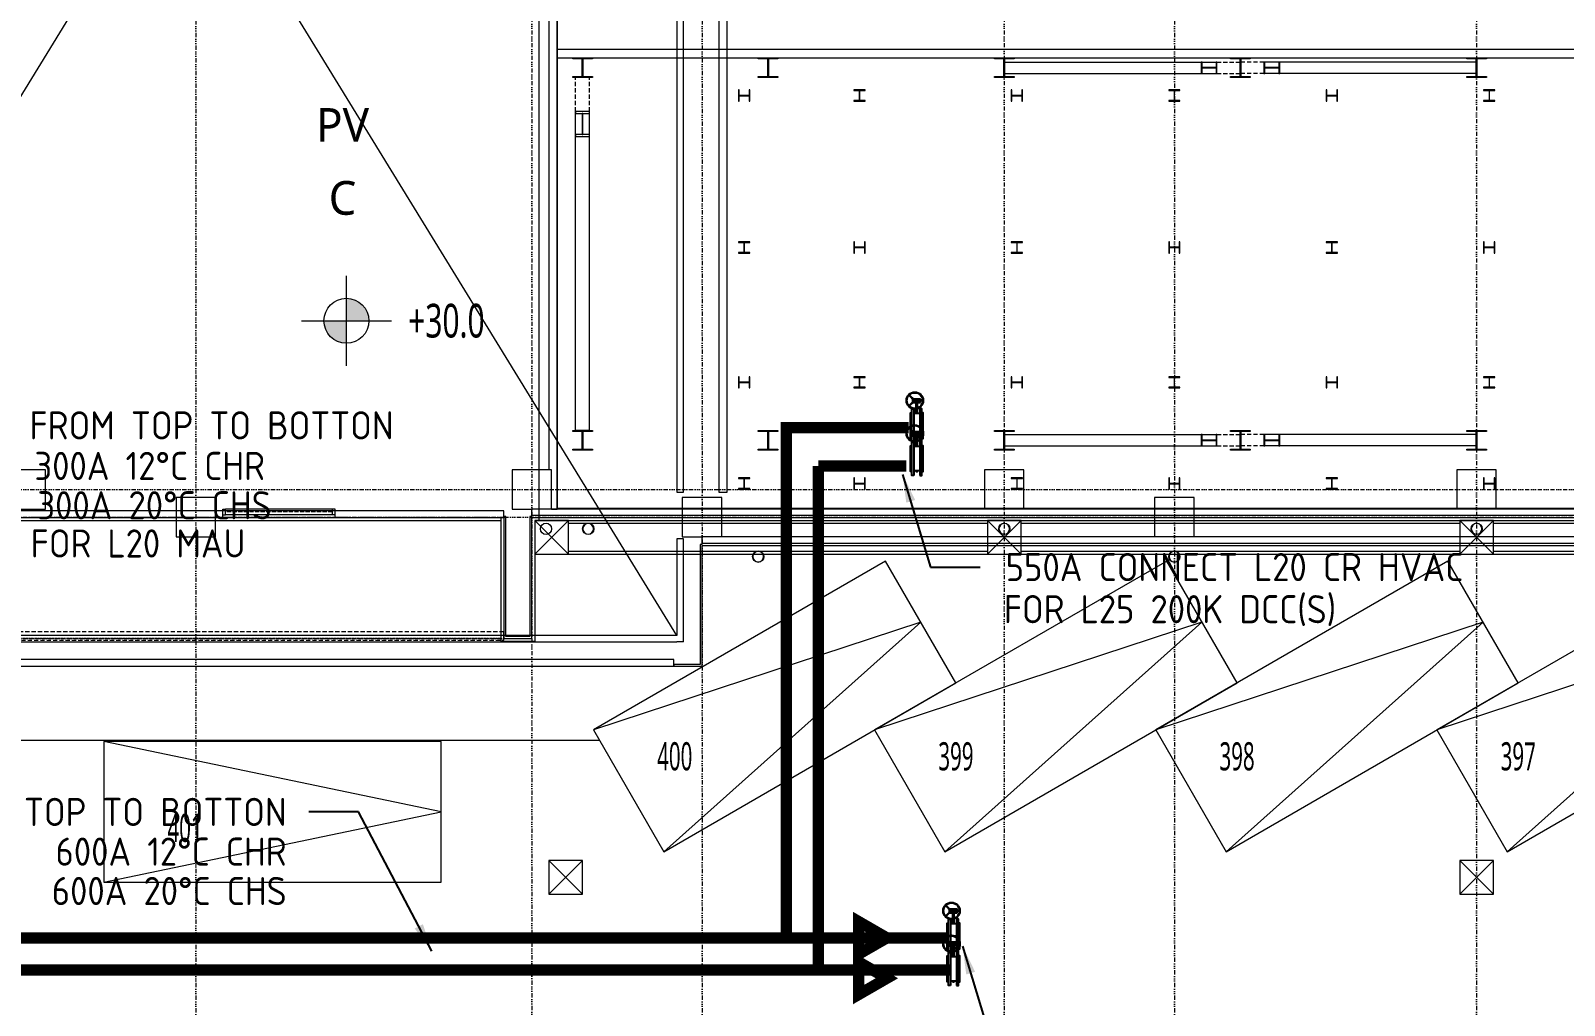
# Model space of a CAD drawing. Extents: x -168053 to 290600, y -560063 to 131745.
# Drawn here: x 6061 to 33335, y -8679 to 8655 of the extents above; entities that cross this region are included whole.
import ezdxf
from ezdxf.enums import TextEntityAlignment as Align

# ---------------------------------------------------------------- set-up
doc = ezdxf.new("R2010")
doc.units = 0
doc.header["$LTSCALE"] = 250
for name, pattern in [('H12PL1$0$DOTK1', [0.01, 0.005, -0.005]), ('H12PL1$0$HIDDEN', [0.4, 0.3, -0.1]), ('H12PL1$0$JJP_三點線', [0.9, 0.3, -0.15, 0, -0.15, 0, -0.15, 0, -0.15]), ('H12PL1$0$JJP_虛線(退縮線、投影線、地下室範圍、非屬本工程、圖面分區)', [0.45, 0.3, -0.15]), ('H12PL25$0$JJP_三點線', [0.9, 0.3, -0.15, 0, -0.15, 0, -0.15, 0, -0.15]), ('H12PL25$0$JJP_虛線(退縮線、投影線、地下室範圍、非屬本工程、圖面分區)', [0.45, 0.3, -0.15])]:
    doc.linetypes.add(name, pattern=pattern)
for name, color, linetype in [('H12PL1$0$A-LABEL-HIGH.200K', 252, 'Continuous'), ('H12PL1$0$A-OBJE-MEP', 252, 'Continuous'), ('H12PL1$0$A-WALL-EX', 252, 'Continuous'), ('H12PL1$0$A-WALL-IN', 252, 'Continuous'), ('H12PL1$0$A-WALL-IN.200K', 252, 'Continuous'), ('H12PL1$0$A-ZONE', 252, 'Continuous'), ('H12PL1$0$Hattch', 252, 'Continuous'), ('H12PL1$0$L10_14_DRAN', 252, 'Continuous'), ('H12PL1$0$L10_14_KABE1', 252, 'Continuous'), ('H12PL1$0$L10_14_PKG', 252, 'Continuous'), ('H12PL1$0$L10_14_PKG-NN', 252, 'Continuous'), ('H12PL1$0$L10_14_SIAGE2', 252, 'Continuous'), ('H12PL1$0$L10_14_SITE', 252, 'Continuous'), ('H12PL1$0$L10_14_SUGATA3', 252, 'Continuous'), ('H12PL1$0$L10_14_SUGATA4', 252, 'Continuous'), ('H12PL1$0$L10_14_SUGATAD', 252, 'Continuous'), ('H12PL1$0$S-BEAM-SHOW.200K', 252, 'Continuous'), ('H12PL1$0$S-COL', 252, 'Continuous'), ('H12PL1$0$S-COL.200K', 252, 'Continuous'), ('H12PL1$0$S-FNDN', 252, 'Continuous'), ('H12PL1$0$S-GRID', 252, 'Continuous'), ('H12PL1$0$S-SLAB-SHOW.200K', 252, 'Continuous'), ('H12PL1$0$Window', 252, 'Continuous'), ('H12PL25$0$A-OBJE-2D', 252, 'Continuous'), ('H12PL25$0$A-OBJE-MEP', 252, 'Continuous'), ('H12PL25$0$A-WALL-EX', 252, 'Continuous'), ('H12PL25$0$A-WALL-IN', 252, 'Continuous'), ('H12PL25$0$S-COL', 252, 'Continuous'), ('H12PL25$0$S-GRID', 252, 'Continuous'), ('XFM2P25-200K$0$$0$M-PIPE-TEXT', 3, 'Continuous'), ('XFM2P25-200K$0$$0$M-PIPE-TEXT-ARROR', 91, 'Continuous'), ('XFM2P25-200K$0$M-PIPE-CHWR13', 94, 'Continuous'), ('XFM2P25-200K$0$M-PIPE-CHWS12', 130, 'Continuous'), ('XFM2P25-200K$0$U-PCW-V', 2, 'Continuous')]:
    doc.layers.add(name, color=color, linetype=linetype)
doc.styles.add('H12PL1$0$Standard', font='', dxfattribs={"width": 0.8})
doc.styles.add('XFM2P25-200K$0$$0$aa-txt', font='isocp.shx', dxfattribs={"bigfont": 'chineset.shx'})
doc.styles.get('H12PL1$0$Standard').set_extended_font_data('Microsoft JhengHei')
doc.dimstyles.new('XFM2P25-200K$0$$0$adim-200', dxfattribs={"dimscale": 200, "dimtxt": 0.3, "dimasz": 2.5, "dimexe": 0.1, "dimexo": 0.5, "dimgap": 0.15, "dimtad": 0, "dimdec": 4, "dimzin": 3, "dimdsep": 46, "dimtxsty": 'XFM2P25-200K$0$$0$aa-txt', "dimcen": 2.5, "dimclrd": 256, "dimclre": 256, "dimclrt": 256, "dimadec": 0, "dimazin": 0, "dimtfac": 1, "dimtdec": 4, "dimtmove": 0, "dimatfit": 3, "dimfxl": 1, "dimtolj": 1, "dimtzin": 0, "dimarcsym": 0})

# ---------------------------------------------------------------- blocks, each defined once
blk = doc.blocks.new('XFM2P25-200K$0$BV-16-P')
at = {"layer": 'XFM2P25-200K$0$U-PCW-V'}
for p, q in [((-1.9, 54.8), (7, 45.8)), ((-2.6, 54.1), (6.4, 45)), ((-2.6, 35.3), (6.4, 44.3)), ((-1.9, 34.6), (7, 43.5)), ((3.8, 47.6), (3.8, 41.7)), ((4.8, 48), (17.7, 48)), ((4.8, 41.3), (17.7, 41.3)), ((21.7, 45.2), (9.1, 45.2)), ((21.7, 44.2), (9.1, 44.2)), ((10, 30.8), (10, 41.3)), ((10, 21.6), (10, 29.8)), ((12.9, 31.7), (12.9, 41.3)), ((12.9, 21.6), (12.9, 30.6)), ((17.7, 45.2), (17.7, 48)), ((17.7, 41.3), (17.7, 44.2)), ((16.6, 21.6), (6.4, 21.6)), ((16.6, -21.6), (6.4, -21.6)), ((10.1, -22.8), (10.1, -21.9)), ((12.4, -23.1), (10.5, -23.1)), ((10.8, -22.8), (10.8, -21.9)), ((12.1, -22.8), (12.1, -21.9)), ((12.8, -22.8), (12.8, -21.9))]:
    blk.add_line(p, q, dxfattribs=at)
for points in [[(6.4, -29.8), (2.7, -29.8), (2.7, 29.8), (6.4, 29.8), (6.4, -29.8)], [(16.6, -29.8), (20.2, -29.8), (20.2, 29.8), (16.6, 29.8), (16.6, -29.8)], [(2.7, -22.9), (0, -22.9), (0, 22.9), (2.7, 22.9)], [(20.2, -22.9), (22.9, -22.9), (22.9, 22.9), (20.2, 22.9)]]:
    blk.add_lwpolyline(points, dxfattribs=at)
for radius in [15, 14, 1.4, 0.849]:
    blk.add_circle((7.8, 44.7), radius, dxfattribs=at)
for centre, radius, start, end in [((9.8, -21.9), 0.342, 12.6804, 90), ((10.5, -21.9), 0.342, 12.6804, 167.3196), ((10.5, -22.7), 0.342, 192.6804, 347.3196), ((11.5, -22.6), 0.967, 46.3972, 133.6028), ((11.5, -22.1), 0.967, 226.3972, 313.6028), ((12.4, -21.9), 0.342, 12.6804, 167.3196), ((12.4, -22.7), 0.342, 192.6804, 347.3196), ((13.1, -21.9), 0.342, 90, 167.3196)]:
    blk.add_arc(centre, radius, start, end, dxfattribs=at)
blk = doc.blocks.new('H12PL25')
at = {"layer": 'H12PL25$0$A-OBJE-2D', "lineweight": 0}
for p, q in [((0, -2100), (17550, 26490)), ((17550, -2100), (0, 26490))]:
    blk.add_line(p, q, dxfattribs=at)
at = {"layer": 'H12PL25$0$A-OBJE-MEP', "lineweight": 0, "flags": 128}
for points in [[(19095, -700, 1), (18905, -700, 1)], [(26495, -700, 1), (26305, -700, 1)]]:
    blk.add_lwpolyline(points, format="xyb", close=True, dxfattribs=at)
at = {"layer": 'H12PL25$0$A-OBJE-MEP', "lineweight": 0}
for centre in [(19000, -700), (26400, -700)]:
    blk.add_circle(centre, 100, dxfattribs=at)
at = {"layer": 'H12PL25$0$A-WALL-EX', "lineweight": 0}
blk.add_line((68150, -465), (18000, -465), dxfattribs=at)
at = {"layer": 'H12PL25$0$A-WALL-EX', "linetype": 'H12PL25$0$JJP_虛線(退縮線、投影線、地下室範圍、非屬本工程、圖面分區)', "lineweight": 0}
blk.add_line((-380, -2649.97), (17500, -2649.97), dxfattribs=at)
at = {"layer": 'H12PL25$0$A-WALL-EX', "lineweight": 0, "flags": 128}
for points in [[(18000, -482.5), (17965, -482.5)], [(17965, -482.5), (17965, -2615)], [(68150, -350), (18000, -350)], [(18000, -465), (18000, -350)], [(18000, -482.5), (18000, -465)], [(18000, -500), (68150, -500)], [(18000, -500), (68150, -500)], [(18000, -500), (68150, -500)], [(18000, -500), (68150, -500)], [(18000, -2650), (18000, -500)], [(17500, -2530), (-380, -2530)], [(-380, -2650), (17500, -2650)], [(17500, -2650), (17500, -2530)], [(17965, -2615), (17500, -2615)], [(17500, -2615), (17500, -2650)], [(17500, -2650), (17965, -2650)], [(17965, -2650), (18000, -2650)]]:
    blk.add_lwpolyline(points, dxfattribs=at)
at = {"layer": 'H12PL25$0$A-WALL-EX', "linetype": 'H12PL25$0$JJP_虛線(退縮線、投影線、地下室範圍、非屬本工程、圖面分區)', "lineweight": 0, "flags": 128}
for points in [[(-500, -2650), (17500, -2650)], [(17500, -2529.97), (-380, -2529.97)], [(17500, -2649.97), (17500, -2529.97)], [(17500, -2650), (17500, -2649.97)]]:
    blk.add_lwpolyline(points, dxfattribs=at)
at = {"layer": 'H12PL25$0$A-WALL-IN', "lineweight": 0, "flags": 128}
for points in [[(18450, 450), (18450, 85450)], [(17550, 14550), (17550, 450)], [(17672, 450), (17672, 14550)], [(18300, 14650), (18300, 450)], [(17550, 450), (17672, 450)], [(18300, 450), (18450, 450)], [(17672, -385), (17550, -385)], [(17550, -385), (17550, -2100)], [(17672, -2212.5), (17672, -385)], [(17550, -2100), (0, -2100)], [(-112.5, -2212.5), (17550, -2212.5)], [(17672, -2212.5), (17550, -2212.5)]]:
    blk.add_lwpolyline(points, dxfattribs=at)
at = {"layer": 'H12PL25$0$S-COL', "lineweight": 0, "flags": 128}
for points in [[(18850, 7600), (18838, 7600), (18838, 7517, -0.41421356), (18825, 7504), (18675, 7504, -0.41421356), (18662, 7517), (18662, 7600), (18650, 7600), (18650, 7400), (18662, 7400), (18662, 7483, -0.41421356), (18675, 7496), (18825, 7496, -0.41421356), (18838, 7483), (18838, 7400), (18850, 7400)], [(20900, 7400), (20900, 7412), (20817, 7412, -0.41421356), (20804, 7425), (20804, 7575, -0.41421356), (20817, 7588), (20900, 7588), (20900, 7600), (20700, 7600), (20700, 7588), (20783, 7588, -0.41421356), (20796, 7575), (20796, 7425, -0.41421356), (20783, 7412), (20700, 7412), (20700, 7400)], [(23700, 7600), (23688, 7600), (23688, 7517, -0.41421356), (23675, 7504), (23525, 7504, -0.41421356), (23512, 7517), (23512, 7600), (23500, 7600), (23500, 7400), (23512, 7400), (23512, 7483, -0.41421356), (23525, 7496), (23675, 7496, -0.41421356), (23688, 7483), (23688, 7400), (23700, 7400)], [(26500, 7400), (26500, 7412), (26417, 7412, -0.41421356), (26404, 7425), (26404, 7575, -0.41421356), (26417, 7588), (26500, 7588), (26500, 7600), (26300, 7600), (26300, 7588), (26383, 7588, -0.41421356), (26396, 7575), (26396, 7425, -0.41421356), (26383, 7412), (26300, 7412), (26300, 7400)], [(29300, 7600), (29288, 7600), (29288, 7517, -0.41421356), (29275, 7504), (29125, 7504, -0.41421356), (29112, 7517), (29112, 7600), (29100, 7600), (29100, 7400), (29112, 7400), (29112, 7483, -0.41421356), (29125, 7496), (29275, 7496, -0.41421356), (29288, 7483), (29288, 7400), (29300, 7400)], [(32100, 7400), (32100, 7412), (32017, 7412, -0.41421356), (32004, 7425), (32004, 7575, -0.41421356), (32017, 7588), (32100, 7588), (32100, 7600), (31900, 7600), (31900, 7588), (31983, 7588, -0.41421356), (31996, 7575), (31996, 7425, -0.41421356), (31983, 7412), (31900, 7412), (31900, 7400)], [(18850, 4700), (18850, 4712), (18767, 4712, -0.41421356), (18754, 4725), (18754, 4875, -0.41421356), (18767, 4888), (18850, 4888), (18850, 4900), (18650, 4900), (18650, 4888), (18733, 4888, -0.41421356), (18746, 4875), (18746, 4725, -0.41421356), (18733, 4712), (18650, 4712), (18650, 4700)], [(20900, 4900), (20888, 4900), (20888, 4817, -0.41421356), (20875, 4804), (20725, 4804, -0.41421356), (20712, 4817), (20712, 4900), (20700, 4900), (20700, 4700), (20712, 4700), (20712, 4783, -0.41421356), (20725, 4796), (20875, 4796, -0.41421356), (20888, 4783), (20888, 4700), (20900, 4700)], [(23700, 4700), (23700, 4712), (23617, 4712, -0.41421356), (23604, 4725), (23604, 4875, -0.41421356), (23617, 4888), (23700, 4888), (23700, 4900), (23500, 4900), (23500, 4888), (23583, 4888, -0.41421356), (23596, 4875), (23596, 4725, -0.41421356), (23583, 4712), (23500, 4712), (23500, 4700)], [(26500, 4900), (26488, 4900), (26488, 4817, -0.41421356), (26475, 4804), (26325, 4804, -0.41421356), (26312, 4817), (26312, 4900), (26300, 4900), (26300, 4700), (26312, 4700), (26312, 4783, -0.41421356), (26325, 4796), (26475, 4796, -0.41421356), (26488, 4783), (26488, 4700), (26500, 4700)], [(29300, 4700), (29300, 4712), (29217, 4712, -0.41421356), (29204, 4725), (29204, 4875, -0.41421356), (29217, 4888), (29300, 4888), (29300, 4900), (29100, 4900), (29100, 4888), (29183, 4888, -0.41421356), (29196, 4875), (29196, 4725, -0.41421356), (29183, 4712), (29100, 4712), (29100, 4700)], [(32100, 4900), (32088, 4900), (32088, 4817, -0.41421356), (32075, 4804), (31925, 4804, -0.41421356), (31912, 4817), (31912, 4900), (31900, 4900), (31900, 4700), (31912, 4700), (31912, 4783, -0.41421356), (31925, 4796), (32075, 4796, -0.41421356), (32088, 4783), (32088, 4700), (32100, 4700)], [(18850, 2500), (18838, 2500), (18838, 2417, -0.41421356), (18825, 2404), (18675, 2404, -0.41421356), (18662, 2417), (18662, 2500), (18650, 2500), (18650, 2300), (18662, 2300), (18662, 2383, -0.41421356), (18675, 2396), (18825, 2396, -0.41421356), (18838, 2383), (18838, 2300), (18850, 2300)], [(20900, 2300), (20900, 2312), (20817, 2312, -0.41421356), (20804, 2325), (20804, 2475, -0.41421356), (20817, 2488), (20900, 2488), (20900, 2500), (20700, 2500), (20700, 2488), (20783, 2488, -0.41421356), (20796, 2475), (20796, 2325, -0.41421356), (20783, 2312), (20700, 2312), (20700, 2300)], [(23700, 2500), (23688, 2500), (23688, 2417, -0.41421356), (23675, 2404), (23525, 2404, -0.41421356), (23512, 2417), (23512, 2500), (23500, 2500), (23500, 2300), (23512, 2300), (23512, 2383, -0.41421356), (23525, 2396), (23675, 2396, -0.41421356), (23688, 2383), (23688, 2300), (23700, 2300)], [(26500, 2300), (26500, 2312), (26417, 2312, -0.41421356), (26404, 2325), (26404, 2475, -0.41421356), (26417, 2488), (26500, 2488), (26500, 2500), (26300, 2500), (26300, 2488), (26383, 2488, -0.41421356), (26396, 2475), (26396, 2325, -0.41421356), (26383, 2312), (26300, 2312), (26300, 2300)], [(29300, 2500), (29288, 2500), (29288, 2417, -0.41421356), (29275, 2404), (29125, 2404, -0.41421356), (29112, 2417), (29112, 2500), (29100, 2500), (29100, 2300), (29112, 2300), (29112, 2383, -0.41421356), (29125, 2396), (29275, 2396, -0.41421356), (29288, 2383), (29288, 2300), (29300, 2300)], [(32100, 2300), (32100, 2312), (32017, 2312, -0.41421356), (32004, 2325), (32004, 2475, -0.41421356), (32017, 2488), (32100, 2488), (32100, 2500), (31900, 2500), (31900, 2488), (31983, 2488, -0.41421356), (31996, 2475), (31996, 2325, -0.41421356), (31983, 2312), (31900, 2312), (31900, 2300)], [(18850, 500), (18850, 512), (18767, 512, -0.41421356), (18754, 525), (18754, 675, -0.41421356), (18767, 688), (18850, 688), (18850, 700), (18650, 700), (18650, 688), (18733, 688, -0.41421356), (18746, 675), (18746, 525, -0.41421356), (18733, 512), (18650, 512), (18650, 500)], [(20900, 700), (20888, 700), (20888, 617, -0.41421356), (20875, 604), (20725, 604, -0.41421356), (20712, 617), (20712, 700), (20700, 700), (20700, 500), (20712, 500), (20712, 583, -0.41421356), (20725, 596), (20875, 596, -0.41421356), (20888, 583), (20888, 500), (20900, 500)], [(23700, 500), (23700, 512), (23617, 512, -0.41421356), (23604, 525), (23604, 675, -0.41421356), (23617, 688), (23700, 688), (23700, 700), (23500, 700), (23500, 688), (23583, 688, -0.41421356), (23596, 675), (23596, 525, -0.41421356), (23583, 512), (23500, 512), (23500, 500)], [(26500, 700), (26488, 700), (26488, 617, -0.41421356), (26475, 604), (26325, 604, -0.41421356), (26312, 617), (26312, 700), (26300, 700), (26300, 500), (26312, 500), (26312, 583, -0.41421356), (26325, 596), (26475, 596, -0.41421356), (26488, 583), (26488, 500), (26500, 500)], [(29300, 500), (29300, 512), (29217, 512, -0.41421356), (29204, 525), (29204, 675, -0.41421356), (29217, 688), (29300, 688), (29300, 700), (29100, 700), (29100, 688), (29183, 688, -0.41421356), (29196, 675), (29196, 525, -0.41421356), (29183, 512), (29100, 512), (29100, 500)], [(32100, 700), (32088, 700), (32088, 617, -0.41421356), (32075, 604), (31925, 604, -0.41421356), (31912, 617), (31912, 700), (31900, 700), (31900, 500), (31912, 500), (31912, 583, -0.41421356), (31925, 596), (32075, 596, -0.41421356), (32088, 583), (32088, 500), (32100, 500)]]:
    blk.add_lwpolyline(points, format="xyb", close=True, dxfattribs=at)
blk.add_lwpolyline([(8650, -350), (9350, -350), (9350, 350), (8650, 350)], close=True, dxfattribs=at)
for points in [[(18350, -350), (18350, 350), (17650, 350), (17650, -350), (18000, -350)], [(26750, -350), (26750, 350), (26050, 350), (26050, -350)]]:
    blk.add_lwpolyline(points, dxfattribs=at)
at = {"layer": 'H12PL25$0$S-GRID', "linetype": 'H12PL25$0$JJP_三點線', "lineweight": 0}
for p, q in [((9000, 128250), (9000, -28000)), ((18000, 128250), (18000, -28000)), ((26400, 128250), (26400, -28000)), ((-29000, 0), (289600, 0))]:
    blk.add_line(p, q, dxfattribs=at)
blk = doc.blocks.new('H12PL1')
at = {"layer": 'H12PL1$0$Hattch', "linetype": 'Continuous', "lineweight": 0}
for points in [[(14700, 3000), (15100, 3000), (15069.55, 3153.07), (14982.84, 3282.84), (14853.07, 3369.55), (14700, 3400)], [(14700, 3000), (14300, 3000), (14330.45, 2846.93), (14417.16, 2717.16), (14546.93, 2630.45), (14700, 2600)]]:
    blk.add_hatch(color=256, dxfattribs=at).paths.add_polyline_path(points)
at = {"layer": 'H12PL1$0$A-LABEL-HIGH.200K', "lineweight": 0}
for p, q in [((14700, 2200), (14700, 3800)), ((13900, 3000), (15500, 3000))]:
    blk.add_line(p, q, dxfattribs=at)
blk.add_circle((14700, 3000), 400, dxfattribs=at)
at = {"layer": 'H12PL1$0$A-OBJE-MEP', "lineweight": 0, "flags": 128}
for points in [[(19095, -700, 1), (18905, -700, 1)], [(26495, -700, 1), (26305, -700, 1)], [(34895, -700, 1), (34705, -700, 1)]]:
    blk.add_lwpolyline(points, format="xyb", close=True, dxfattribs=at)
at = {"layer": 'H12PL1$0$A-OBJE-MEP', "lineweight": 0}
for centre in [(19000, -700), (26400, -700), (34800, -700)]:
    blk.add_circle(centre, 100, dxfattribs=at)
at = {"layer": 'H12PL1$0$A-WALL-EX', "lineweight": 0}
for p, q in [((12500, -500), (12500, -380)), ((14500, -380), (12500, -380)), ((12500, -500), (14500, -500)), ((14500, -500), (14500, -380)), ((68150, -465), (18000, -465))]:
    blk.add_line(p, q, dxfattribs=at)
at = {"layer": 'H12PL1$0$A-WALL-EX', "linetype": 'H12PL1$0$JJP_虛線(退縮線、投影線、地下室範圍、非屬本工程、圖面分區)', "lineweight": 0}
blk.add_line((-380, -2649.97), (17500, -2649.97), dxfattribs=at)
at = {"layer": 'H12PL1$0$A-WALL-EX', "lineweight": 0, "flags": 128}
for points in [[(12500, -380), (-380, -380)], [(-380, -500), (12500, -500)], [(17500, -380), (14500, -380)], [(14500, -500), (17500, -500)], [(17500, -500), (17500, -380)], [(17535, -482.5), (17500, -482.5)], [(17500, -482.5), (17500, -2615)], [(17500, -500), (17500, -2650)], [(17500, -500), (17500, -2650)], [(17500, -500), (17500, -2650)], [(17500, -500), (17500, -2650)], [(17535, -2615), (17535, -482.5)], [(18000, -482.5), (17965, -482.5)], [(17965, -482.5), (17965, -2615)], [(68150, -350), (18000, -350)], [(18000, -465), (18000, -350)], [(18000, -482.5), (18000, -465)], [(18000, -500), (68150, -500)], [(18000, -500), (68150, -500)], [(18000, -500), (68150, -500)], [(18000, -500), (68150, -500)], [(18000, -500), (68150, -500)], [(18000, -500), (68150, -500)], [(18000, -500), (68150, -500)], [(18000, -500), (68150, -500)], [(18000, -2650), (18000, -500)], [(17500, -2650), (17535, -2650)], [(17965, -2615), (17535, -2615)], [(17535, -2650), (17965, -2650)], [(17965, -2650), (18000, -2650)]]:
    blk.add_lwpolyline(points, dxfattribs=at)
at = {"layer": 'H12PL1$0$A-WALL-EX', "linetype": 'H12PL1$0$JJP_虛線(退縮線、投影線、地下室範圍、非屬本工程、圖面分區)', "lineweight": 0, "flags": 128}
for points in [[(-530, -2680), (17500, -2680)], [(-500, -2650), (17500, -2650)], [(17500, -2529.97), (-380, -2529.97)], [(17500, -2530), (-380, -2530)], [(17500, -2530), (-380, -2530)], [(-380, -2650), (17500, -2650)], [(17500, -2649.97), (17500, -2529.97)], [(17500, -2650), (17500, -2530)], [(17500, -2680), (17500, -2530)], [(17500, -2650), (17500, -2649.97)]]:
    blk.add_lwpolyline(points, dxfattribs=at)
at = {"layer": 'H12PL1$0$A-WALL-IN', "lineweight": 0, "flags": 128}
for points in [[(18450, -350), (18450, 21000)], [(18300, 14550), (18300, 350)], [(18350, -350), (18450, -350)]]:
    blk.add_lwpolyline(points, dxfattribs=at)
at = {"layer": 'H12PL1$0$A-WALL-IN.200K', "lineweight": 0, "flags": 128}
for points in [[(42650, 7825), (18450, 7825)], [(18450, 7675), (18450, 7825)], [(18450, 7675), (18725, 7675)], [(19075, 7675), (22025, 7675)], [(22375, 7675), (26225, 7675)], [(26575, 7675), (30425, 7675)], [(30775, 7675), (34625, 7675)], [(34975, 7675), (38825, 7675)]]:
    blk.add_lwpolyline(points, dxfattribs=at)
at = {"layer": 'H12PL1$0$L10_14_DRAN', "lineweight": 0}
for centre in [(18250, -700), (26400, -700), (34800, -700)]:
    blk.add_circle(centre, 100, dxfattribs=at)
at = {"layer": 'H12PL1$0$L10_14_KABE1', "lineweight": 0}
for p, q in [((17450, -2700), (17450, -500)), ((18050, -550), (18050, -2700)), ((18050, -550), (68100, -550)), ((17450, -2700), (18050, -2700))]:
    blk.add_line(p, q, dxfattribs=at)
at = {"layer": 'H12PL1$0$L10_14_PKG', "lineweight": 0, "flags": 128}
for points in [[(20342.67, -6441.61), (25538.82, -3441.61), (24288.82, -1276.55), (19092.67, -4276.55)], [(25342.67, -6441.61), (30538.82, -3441.61), (29288.82, -1276.55), (24092.67, -4276.55)], [(30342.67, -6441.61), (35538.82, -3441.61), (34288.82, -1276.55), (29092.67, -4276.55)], [(35342.67, -6441.61), (40538.82, -3441.61), (39288.82, -1276.55), (34092.67, -4276.55)], [(10387.5, -6985), (16387.5, -6985), (16387.5, -4485), (10387.5, -4485)]]:
    blk.add_lwpolyline(points, close=True, dxfattribs=at)
for points in [[(20342.67, -6441.61), (24913.82, -2359.08), (19092.67, -4276.55)], [(25342.67, -6441.61), (29913.82, -2359.08), (24092.67, -4276.55)], [(30342.67, -6441.61), (34913.82, -2359.08), (29092.67, -4276.55)], [(35342.67, -6441.61), (39913.82, -2359.08), (34092.67, -4276.55)], [(10387.5, -6985), (16387.5, -5735), (10387.5, -4485)]]:
    blk.add_lwpolyline(points, dxfattribs=at)
at = {"layer": 'H12PL1$0$L10_14_SIAGE2', "lineweight": 0, "flags": 128}
for points in [[(9122.4, -500), (9097.6, -500)], [(9172, -500), (9147.2, -500)], [(9221.6, -500), (9196.8, -500)], [(9271.2, -500), (9246.4, -500)], [(9320.8, -500), (9296, -500)], [(9370.4, -500), (9345.6, -500)], [(9420, -500), (9395.2, -500)], [(9469.6, -500), (9444.8, -500)], [(9519.2, -500), (9494.4, -500)], [(9568.8, -500), (9544, -500)], [(9618.4, -500), (9593.6, -500)], [(9668, -500), (9643.2, -500)], [(9717.6, -500), (9692.8, -500)], [(9767.2, -500), (9742.4, -500)], [(9816.8, -500), (9792, -500)], [(9866.4, -500), (9841.6, -500)], [(9916, -500), (9891.2, -500)], [(9965.6, -500), (9940.8, -500)], [(10015.2, -500), (9990.4, -500)], [(10064.8, -500), (10040, -500)], [(10114.4, -500), (10089.6, -500)], [(10164, -500), (10139.2, -500)], [(10213.6, -500), (10188.8, -500)], [(10263.2, -500), (10238.4, -500)], [(10312.8, -500), (10288, -500)], [(10362.4, -500), (10337.6, -500)], [(10412, -500), (10387.2, -500)], [(10461.6, -500), (10436.8, -500)], [(10511.2, -500), (10486.4, -500)], [(10560.8, -500), (10536, -500)], [(10610.4, -500), (10585.6, -500)], [(10660, -500), (10635.2, -500)], [(10709.6, -500), (10684.8, -500)], [(10759.2, -500), (10734.4, -500)], [(10808.8, -500), (10784, -500)], [(10858.4, -500), (10833.6, -500)], [(10908, -500), (10883.2, -500)], [(10957.6, -500), (10932.8, -500)], [(11007.2, -500), (10982.4, -500)], [(11056.8, -500), (11032, -500)], [(11106.4, -500), (11081.6, -500)], [(11156, -500), (11131.2, -500)], [(11205.6, -500), (11180.8, -500)], [(11255.2, -500), (11230.4, -500)], [(11304.8, -500), (11280, -500)], [(11354.4, -500), (11329.6, -500)], [(11404, -500), (11379.2, -500)], [(11453.6, -500), (11428.8, -500)], [(11503.2, -500), (11478.4, -500)], [(11552.8, -500), (11528, -500)], [(11602.4, -500), (11577.6, -500)], [(11652, -500), (11627.2, -500)], [(11701.6, -500), (11676.8, -500)], [(11751.2, -500), (11726.4, -500)], [(11800.8, -500), (11776, -500)], [(11850.4, -500), (11825.6, -500)], [(11900, -500), (11875.2, -500)], [(11949.6, -500), (11924.8, -500)], [(11999.2, -500), (11974.4, -500)], [(12048.8, -500), (12024, -500)], [(12098.4, -500), (12073.6, -500)], [(12148, -500), (12123.2, -500)], [(12197.6, -500), (12172.8, -500)], [(12247.2, -500), (12222.4, -500)], [(12296.8, -500), (12272, -500)], [(12346.4, -500), (12321.6, -500)], [(12396, -500), (12371.2, -500)], [(12445.6, -500), (12420.8, -500)], [(12495.2, -500), (12470.4, -500)], [(12544.8, -500), (12520, -500)], [(12594.4, -500), (12569.6, -500)], [(12644, -500), (12619.2, -500)], [(12693.6, -500), (12668.8, -500)], [(12743.2, -500), (12718.4, -500)], [(12792.8, -500), (12768, -500)], [(12842.4, -500), (12817.6, -500)], [(12892, -500), (12867.2, -500)], [(12941.6, -500), (12916.8, -500)], [(12991.2, -500), (12966.4, -500)], [(13040.8, -500), (13016, -500)], [(13090.4, -500), (13065.6, -500)], [(13140, -500), (13115.2, -500)], [(13189.6, -500), (13164.8, -500)], [(13239.2, -500), (13214.4, -500)], [(13288.8, -500), (13264, -500)], [(13338.4, -500), (13313.6, -500)], [(13388, -500), (13363.2, -500)], [(13437.6, -500), (13412.8, -500)], [(13487.2, -500), (13462.4, -500)], [(13536.8, -500), (13512, -500)], [(13586.4, -500), (13561.6, -500)], [(13636, -500), (13611.2, -500)], [(13685.6, -500), (13660.8, -500)], [(13735.2, -500), (13710.4, -500)], [(13784.8, -500), (13760, -500)], [(13834.4, -500), (13809.6, -500)], [(13884, -500), (13859.2, -500)], [(13933.6, -500), (13908.8, -500)], [(13983.2, -500), (13958.4, -500)], [(14032.8, -500), (14008, -500)], [(14082.4, -500), (14057.6, -500)], [(14132, -500), (14107.2, -500)], [(14181.6, -500), (14156.8, -500)], [(14231.2, -500), (14206.4, -500)], [(14280.8, -500), (14256, -500)], [(14330.4, -500), (14305.6, -500)], [(14380, -500), (14355.2, -500)], [(14429.6, -500), (14404.8, -500)], [(14479.2, -500), (14454.4, -500)], [(14528.8, -500), (14504, -500)], [(14578.4, -500), (14553.6, -500)], [(14628, -500), (14603.2, -500)], [(14677.6, -500), (14652.8, -500)], [(14727.2, -500), (14702.4, -500)], [(14776.8, -500), (14752, -500)], [(14826.4, -500), (14801.6, -500)], [(14876, -500), (14851.2, -500)], [(14925.6, -500), (14900.8, -500)], [(14975.2, -500), (14950.4, -500)], [(15024.8, -500), (15000, -500)], [(15074.4, -500), (15049.6, -500)], [(15124, -500), (15099.2, -500)], [(15173.6, -500), (15148.8, -500)], [(15223.2, -500), (15198.4, -500)], [(15272.8, -500), (15248, -500)], [(15322.4, -500), (15297.6, -500)], [(15372, -500), (15347.2, -500)], [(15421.6, -500), (15396.8, -500)], [(15471.2, -500), (15446.4, -500)], [(15520.8, -500), (15496, -500)], [(15570.4, -500), (15545.6, -500)], [(15620, -500), (15595.2, -500)], [(15669.6, -500), (15644.8, -500)], [(15719.2, -500), (15694.4, -500)], [(15768.8, -500), (15744, -500)], [(15818.4, -500), (15793.6, -500)], [(15868, -500), (15843.2, -500)], [(15917.6, -500), (15892.8, -500)], [(15967.2, -500), (15942.4, -500)], [(16016.8, -500), (15992, -500)], [(16066.4, -500), (16041.6, -500)], [(16116, -500), (16091.2, -500)], [(16165.6, -500), (16140.8, -500)], [(16215.2, -500), (16190.4, -500)], [(16264.8, -500), (16240, -500)], [(16314.4, -500), (16289.6, -500)], [(16364, -500), (16339.2, -500)], [(16413.6, -500), (16388.8, -500)], [(16463.2, -500), (16438.4, -500)], [(16512.8, -500), (16488, -500)], [(16562.4, -500), (16537.6, -500)], [(16612, -500), (16587.2, -500)], [(16661.6, -500), (16636.8, -500)], [(16711.2, -500), (16686.4, -500)], [(16760.8, -500), (16736, -500)], [(16810.4, -500), (16785.6, -500)], [(16860, -500), (16835.2, -500)], [(16909.6, -500), (16884.8, -500)], [(16959.2, -500), (16934.4, -500)], [(17008.8, -500), (16984, -500)], [(17058.4, -500), (17033.6, -500)], [(17108, -500), (17083.2, -500)], [(17157.6, -500), (17132.8, -500)], [(17207.2, -500), (17182.4, -500)], [(17256.8, -500), (17232, -500)], [(17306.4, -500), (17281.6, -500)], [(17356, -500), (17331.2, -500)], [(17405.6, -500), (17380.8, -500)], [(17455.2, -500), (17430.4, -500)]]:
    blk.add_lwpolyline(points, dxfattribs=at)
at = {"layer": 'H12PL1$0$L10_14_SITE', "lineweight": 0}
blk.add_line((-500, -4460), (19198.58, -4460), dxfattribs=at)
at = {"layer": 'H12PL1$0$L10_14_SUGATA3', "lineweight": 0}
for p, q in [((18050, -1150), (18650, -550)), ((18050, -550), (18650, -1150)), ((18650, -600), (26100, -600)), ((26100, -1150), (26700, -550)), ((26100, -550), (26700, -1150)), ((26700, -600), (34500, -600)), ((34500, -1150), (35100, -550)), ((34500, -550), (35100, -1150)), ((35100, -600), (42900, -600)), ((18650, -1100), (26100, -1100)), ((18650, -1150), (67500, -1150)), ((26700, -1100), (34500, -1100)), ((35100, -1100), (42900, -1100)), ((18300, -6600), (18900, -7200)), ((18300, -7200), (18900, -6600)), ((34500, -6600), (35100, -7200)), ((34500, -7200), (35100, -6600))]:
    blk.add_line(p, q, dxfattribs=at)
at = {"layer": 'H12PL1$0$L10_14_SUGATA3', "lineweight": 0, "flags": 128}
for points in [[(18050, -1150), (18650, -1150), (18650, -550), (18050, -550)], [(26100, -1150), (26700, -1150), (26700, -550), (26100, -550)], [(34500, -1150), (35100, -1150), (35100, -550), (34500, -550)], [(18300, -7200), (18900, -7200), (18900, -6600), (18300, -6600)], [(34500, -7200), (35100, -7200), (35100, -6600), (34500, -6600)]]:
    blk.add_lwpolyline(points, close=True, dxfattribs=at)
at = {"layer": 'H12PL1$0$L10_14_SUGATA4', "lineweight": 0}
blk.add_line((-550, -550), (17450, -550), dxfattribs=at)
at = {"layer": 'H12PL1$0$L10_14_SUGATAD', "linetype": 'H12PL1$0$DOTK1', "lineweight": 0}
blk.add_line((17450, -2650), (-500, -2650), dxfattribs=at)
at = {"layer": 'H12PL1$0$S-BEAM-SHOW.200K', "lineweight": 0}
for p, q in [((26400, 7600), (30182.35, 7600)), ((26400, 7400), (26400, 7600)), ((26400, 7400), (30182.35, 7400)), ((29919.14, 7600), (29902.34, 7600)), ((29902.34, 7600), (29902.34, 7400)), ((29902.34, 7400), (29919.14, 7400)), ((29919.14, 7510), (29919.14, 7600)), ((29921.6, 7505.76), (29919.14, 7510)), ((29919.14, 7490), (29921.6, 7494.24)), ((29919.14, 7400), (29919.14, 7490)), ((29927.54, 7504), (29921.6, 7505.76)), ((29921.6, 7494.24), (29927.54, 7496)), ((30157.15, 7504), (29927.54, 7504)), ((29927.54, 7496), (30157.15, 7496)), ((30163.09, 7505.76), (30157.15, 7504)), ((30157.15, 7496), (30163.09, 7494.24)), ((30165.55, 7510), (30163.09, 7505.76)), ((30163.09, 7494.24), (30165.55, 7490)), ((30182.35, 7600), (30165.55, 7600)), ((30165.55, 7600), (30165.55, 7510)), ((30165.55, 7490), (30165.55, 7400)), ((30165.55, 7400), (30182.35, 7400)), ((30182.35, 7400), (30182.35, 7600)), ((34800, 7600), (31017.65, 7600)), ((31034.45, 7600), (31017.65, 7600)), ((31017.65, 7600), (31017.65, 7400)), ((34800, 7400), (31017.65, 7400)), ((31017.65, 7400), (31034.45, 7400)), ((31034.45, 7510), (31034.45, 7600)), ((31036.91, 7505.76), (31034.45, 7510)), ((31034.45, 7490), (31036.91, 7494.24)), ((31034.45, 7400), (31034.45, 7490)), ((31042.85, 7504), (31036.91, 7505.76)), ((31036.91, 7494.24), (31042.85, 7496)), ((31272.46, 7504), (31042.85, 7504)), ((31042.85, 7496), (31272.46, 7496)), ((31278.4, 7505.76), (31272.46, 7504)), ((31272.46, 7496), (31278.4, 7494.24)), ((31280.86, 7510), (31278.4, 7505.76)), ((31278.4, 7494.24), (31280.86, 7490)), ((31297.66, 7600), (31280.86, 7600)), ((31280.86, 7600), (31280.86, 7510)), ((31280.86, 7490), (31280.86, 7400)), ((31280.86, 7400), (31297.66, 7400)), ((31297.66, 7400), (31297.66, 7600)), ((34800, 7600), (34800, 7400)), ((18775, 1050), (18775, 6722.41)), ((19025, 6722.41), (18775, 6722.41)), ((18775, 6722.41), (18775, 6686.84)), ((18775, 6686.84), (18894, 6686.84)), ((18906, 6686.84), (18894, 6686.84)), ((18894, 6686.84), (18894, 6313.34)), ((18894, 6686.84), (18906, 6686.84)), ((18906, 6313.34), (18906, 6686.84)), ((18906, 6686.84), (19025, 6686.84)), ((19025, 1050), (19025, 6722.41)), ((19025, 6686.84), (19025, 6722.41)), ((18775, 6313.34), (18775, 6277.77)), ((18894, 6313.34), (18775, 6313.34)), ((18775, 6277.77), (19025, 6277.77)), ((18906, 6313.34), (18894, 6313.34)), ((18894, 6313.34), (18906, 6313.34)), ((19025, 6313.34), (18906, 6313.34)), ((19025, 6277.77), (19025, 6313.34)), ((19025, 1050), (18775, 1050)), ((26400, 975), (30182.35, 975)), ((26400, 775), (26400, 975)), ((29919.14, 975), (29902.34, 975)), ((29902.34, 975), (29902.34, 775)), ((29919.14, 885), (29919.14, 975)), ((29921.6, 880.76), (29919.14, 885)), ((29919.14, 865), (29921.6, 869.24)), ((29919.14, 775), (29919.14, 865)), ((29927.54, 879), (29921.6, 880.76)), ((29921.6, 869.24), (29927.54, 871)), ((30157.15, 879), (29927.54, 879)), ((29927.54, 871), (30157.15, 871)), ((30163.09, 880.76), (30157.15, 879)), ((30157.15, 871), (30163.09, 869.24)), ((30165.55, 885), (30163.09, 880.76)), ((30163.09, 869.24), (30165.55, 865)), ((30182.35, 975), (30165.55, 975)), ((30165.55, 975), (30165.55, 885)), ((30165.55, 865), (30165.55, 775)), ((30182.35, 775), (30182.35, 975)), ((34800, 975), (31017.65, 975)), ((31034.45, 975), (31017.65, 975)), ((31017.65, 975), (31017.65, 775)), ((31034.45, 885), (31034.45, 975)), ((31036.91, 880.76), (31034.45, 885)), ((31034.45, 865), (31036.91, 869.24)), ((31034.45, 775), (31034.45, 865)), ((31042.85, 879), (31036.91, 880.76)), ((31036.91, 869.24), (31042.85, 871)), ((31272.46, 879), (31042.85, 879)), ((31042.85, 871), (31272.46, 871)), ((31278.4, 880.76), (31272.46, 879)), ((31272.46, 871), (31278.4, 869.24)), ((31280.86, 885), (31278.4, 880.76)), ((31278.4, 869.24), (31280.86, 865)), ((31297.66, 975), (31280.86, 975)), ((31280.86, 975), (31280.86, 885)), ((31280.86, 865), (31280.86, 775)), ((31297.66, 775), (31297.66, 975)), ((34800, 975), (34800, 775)), ((26400, 775), (30182.35, 775)), ((29902.34, 775), (29919.14, 775)), ((30165.55, 775), (30182.35, 775)), ((34800, 775), (31017.65, 775)), ((31017.65, 775), (31034.45, 775)), ((31280.86, 775), (31297.66, 775))]:
    blk.add_line(p, q, dxfattribs=at)
at = {"layer": 'H12PL1$0$S-BEAM-SHOW.200K', "linetype": 'H12PL1$0$JJP_虛線(退縮線、投影線、地下室範圍、非屬本工程、圖面分區)', "lineweight": 0}
for p, q in [((30182.35, 7600), (30600, 7600)), ((30182.35, 7400), (30600, 7400)), ((31017.65, 7600), (30600, 7600)), ((31017.65, 7400), (30600, 7400)), ((18775, 6722.41), (18775, 7325)), ((19025, 7325), (18775, 7325)), ((19025, 6722.41), (19025, 7325)), ((30182.35, 975), (30600, 975)), ((31017.65, 975), (30600, 975)), ((30182.35, 775), (30600, 775)), ((31017.65, 775), (30600, 775))]:
    blk.add_line(p, q, dxfattribs=at)
at = {"layer": 'H12PL1$0$S-COL', "lineweight": 0, "flags": 128}
blk.add_lwpolyline([(8650, -350), (9350, -350), (9350, 350), (8650, 350)], close=True, dxfattribs=at)
for points in [[(18350, -350), (18350, 350), (17650, 350), (17650, -350), (18000, -350)], [(26750, -350), (26750, 350), (26050, 350), (26050, -350)], [(35150, -350), (35150, 350), (34450, 350), (34450, -350)]]:
    blk.add_lwpolyline(points, dxfattribs=at)
at = {"layer": 'H12PL1$0$S-COL.200K', "lineweight": 0, "flags": 128}
for points in [[(19075, 7675), (19075, 7656), (18913, 7656, 0.41421356), (18906, 7649), (18906, 7351, 0.41421356), (18913, 7344), (19075, 7344), (19075, 7325), (18725, 7325), (18725, 7344), (18887, 7344, 0.41421356), (18894, 7351), (18894, 7649, 0.41421356), (18887, 7656), (18725, 7656), (18725, 7675)], [(22375, 7675), (22375, 7656), (22213, 7656, 0.41421356), (22206, 7649), (22206, 7351, 0.41421356), (22213, 7344), (22375, 7344), (22375, 7325), (22025, 7325), (22025, 7344), (22187, 7344, 0.41421356), (22194, 7351), (22194, 7649, 0.41421356), (22187, 7656), (22025, 7656), (22025, 7675)], [(26575, 7675), (26575, 7656), (26413, 7656, 0.41421356), (26406, 7649), (26406, 7351, 0.41421356), (26413, 7344), (26575, 7344), (26575, 7325), (26225, 7325), (26225, 7344), (26387, 7344, 0.41421356), (26394, 7351), (26394, 7649, 0.41421356), (26387, 7656), (26225, 7656), (26225, 7675)], [(30775, 7675), (30775, 7656), (30613, 7656, 0.41421356), (30606, 7649), (30606, 7351, 0.41421356), (30613, 7344), (30775, 7344), (30775, 7325), (30425, 7325), (30425, 7344), (30587, 7344, 0.41421356), (30594, 7351), (30594, 7649, 0.41421356), (30587, 7656), (30425, 7656), (30425, 7675)], [(34975, 7675), (34975, 7656), (34813, 7656, 0.41421356), (34806, 7649), (34806, 7351, 0.41421356), (34813, 7344), (34975, 7344), (34975, 7325), (34625, 7325), (34625, 7344), (34787, 7344, 0.41421356), (34794, 7351), (34794, 7649, 0.41421356), (34787, 7656), (34625, 7656), (34625, 7675)], [(19075, 1050), (19075, 1031), (18913, 1031, 0.41421356), (18906, 1024), (18906, 726, 0.41421356), (18913, 719), (19075, 719), (19075, 700), (18725, 700), (18725, 719), (18887, 719, 0.41421356), (18894, 726), (18894, 1024, 0.41421356), (18887, 1031), (18725, 1031), (18725, 1050)], [(22375, 1050), (22375, 1031), (22213, 1031, 0.41421356), (22206, 1024), (22206, 726, 0.41421356), (22213, 719), (22375, 719), (22375, 700), (22025, 700), (22025, 719), (22187, 719, 0.41421356), (22194, 726), (22194, 1024, 0.41421356), (22187, 1031), (22025, 1031), (22025, 1050)], [(26575, 1050), (26575, 1031), (26413, 1031, 0.41421356), (26406, 1024), (26406, 726, 0.41421356), (26413, 719), (26575, 719), (26575, 700), (26225, 700), (26225, 719), (26387, 719, 0.41421356), (26394, 726), (26394, 1024, 0.41421356), (26387, 1031), (26225, 1031), (26225, 1050)], [(30775, 1050), (30775, 1031), (30613, 1031, 0.41421356), (30606, 1024), (30606, 726, 0.41421356), (30613, 719), (30775, 719), (30775, 700), (30425, 700), (30425, 719), (30587, 719, 0.41421356), (30594, 726), (30594, 1024, 0.41421356), (30587, 1031), (30425, 1031), (30425, 1050)], [(34975, 1050), (34975, 1031), (34813, 1031, 0.41421356), (34806, 1024), (34806, 726, 0.41421356), (34813, 719), (34975, 719), (34975, 700), (34625, 700), (34625, 719), (34787, 719, 0.41421356), (34794, 726), (34794, 1024, 0.41421356), (34787, 1031), (34625, 1031), (34625, 1050)]]:
    blk.add_lwpolyline(points, format="xyb", close=True, dxfattribs=at)
at = {"layer": 'H12PL1$0$S-FNDN', "lineweight": 0, "flags": 128}
blk.add_lwpolyline([(43500, 74700), (18300, 74700), (18300, 15000), (18125, 15000), (18125, -550), (93300, -550), (93300, 74700)], close=True, dxfattribs=at)
at = {"layer": 'H12PL1$0$S-GRID', "linetype": 'H12PL1$0$JJP_三點線', "lineweight": 0}
for p, q in [((18000, 128250), (18000, -28000)), ((26400, 128250), (26400, -28000)), ((34800, 128250), (34800, -28000)), ((-29000, 0), (289600, 0))]:
    blk.add_line(p, q, dxfattribs=at)
at = {"layer": 'H12PL1$0$S-SLAB-SHOW.200K', "lineweight": 0, "flags": 128}
blk.add_lwpolyline([(18450, 10975), (18450, -330), (93300, -330), (93300, 15550), (97475, 15550), (97475, 18700), (39500, 18700), (39500, 10975)], close=True, dxfattribs=at)
at = {"layer": 'H12PL1$0$Window', "lineweight": 0}
for p, q in [((12500, -450), (12500, -350)), ((12500, -350), (12550, -350)), ((12500, -450), (12550, -450)), ((14450, -350), (12550, -350)), ((12550, -450), (12550, -350)), ((14450, -450), (12550, -450)), ((14450, -450), (14450, -350)), ((14500, -350), (14450, -350)), ((14500, -450), (14450, -450)), ((14500, -450), (14500, -350))]:
    blk.add_line(p, q, dxfattribs=at)
at = {"layer": 'H12PL1$0$Window', "linetype": 'H12PL1$0$HIDDEN', "lineweight": 0}
blk.add_line((14450, -400), (12550, -400), dxfattribs=at)
at = {"layer": 'H12PL1$0$A-LABEL-HIGH.200K', "lineweight": 0, "insert": (15800, 2690.12), "char_height": 600, "attachment_point": 7, "style": 'H12PL1$0$Standard'}
blk.add_mtext('\\A1;{\\W0.68;+30.0}', dxfattribs=at)
at = {"layer": 'H12PL1$0$A-ZONE', "style": 'H12PL1$0$Standard'}
for s, p in [('PV', (14631.11, 6783.17)), ('C', (14631.11, 5485.87))]:
    blk.add_text(s, height=600, dxfattribs=at).set_placement(p, align=Align.TOP_CENTER)
at = {"layer": 'H12PL1$0$L10_14_PKG-NN', "linetype": 'Continuous', "lineweight": 0, "char_height": 500, "style": 'H12PL1$0$Standard'}
for s, insert, attachment_point in [('\\A1;{\\W0.56;400}', (20226.48, -4748.56), 4), ('\\A1;{\\W0.56;399}', (25226.48, -4748.56), 4), ('\\A1;{\\W0.56;398}', (30226.48, -4748.56), 4), ('\\A1;{\\W0.56;397}', (35226.48, -4748.56), 4), ('\\A1;{\\W0.56;401}', (11518.03, -6275.21), 7)]:
    blk.add_mtext(s, dxfattribs=dict(at, insert=insert, attachment_point=attachment_point))
blk = doc.blocks.new('XFM2P25-200K')
at = {"layer": 'XFM2P25-200K$0$M-PIPE-CHWR13', "const_width": 200}
for points in [[(20070, 911), (20070, -8050), (-158181, -8050), (-158181, 32637)], [(19890, -8050), (22430, -8050)]]:
    blk.add_lwpolyline(points, dxfattribs=at)
at = {"layer": 'XFM2P25-200K$0$M-PIPE-CHWR13', "const_width": 200, "elevation": 0}
blk.add_lwpolyline([(20070, 911), (21636, 911)], dxfattribs=at)
at = {"layer": 'XFM2P25-200K$0$M-PIPE-CHWR13', "const_width": 200}
blk.add_lwpolyline([(21288, -8198), (20788, -8486), (20788, -7909)], close=True, dxfattribs=at)
at = {"layer": 'XFM2P25-200K$0$M-PIPE-CHWS12', "const_width": 200}
for points in [[(21675, 1595), (19500, 1595), (19500, -7480), (-153281, -7480), (-153281, 32729)], [(19312, -7480), (22385, -7480)]]:
    blk.add_lwpolyline(points, dxfattribs=at)
blk.add_lwpolyline([(21288, -7480), (20788, -7768), (20788, -7191)], close=True, dxfattribs=at)
at = {"layer": 'XFM2P25-200K$0$M-PIPE-CHWR13', "xscale": 10.00000000000006, "yscale": 10.00000000000006, "zscale": 10.00000000000006}
for p in [(21706, 1629, 0), (21706, 1044, 0), (22358, -7446), (22358, -8031)]:
    blk.add_blockref('XFM2P25-200K$0$BV-16-P', p, dxfattribs=at)
at = {"layer": 'XFM2P25-200K$0$$0$M-PIPE-TEXT', "style": 'XFM2P25-200K$0$$0$aa-txt'}
for s, p in [('FROM TOP TO BOTTON', (12515, 1635, 0)), ('300A 12%%DC CHR', (10228, 914, 0)), ('300A 20%%DC CHS', (10347, 214, 0)), ('FOR L20 MAU', (9880, -465, 0)), ('550A CONNECT L20 CR HVAC', (31540, -885)), ('FOR L25 200K DCC(S)', (29277, -1634)), ('FROM TOP TO BOTTON', (10613, -5240)), ('600A 12%%DC CHR', (10613, -5946)), ('600A 20%%DC CHS', (10613, -6646))]:
    blk.add_text(s, height=500, dxfattribs=at).set_placement(p, align=Align.MIDDLE_RIGHT)
at = {"layer": 'XFM2P25-200K$0$$0$M-PIPE-TEXT-ARROR'}
for points in [[(21567, 763), (22063, -885), (22949, -885)], [(13196, -7718, 0), (11894, -5240, 0), (11008, -5240, 0)], [(22634, -7628, 0), (23130, -9276, 0), (24016, -9276, 0)]]:
    blk.add_leader(points, dimstyle='XFM2P25-200K$0$$0$adim-200', dxfattribs=at)

msp = doc.modelspace()

# ---------------------------------------------------------------- block references
msp.add_blockref('XFM2P25-200K', (0, 0))

# ---------------------------------------------------------------- next in the draw order: block references
msp.add_blockref('H12PL25', (0, 0))

# ---------------------------------------------------------------- next in the draw order: block references
msp.add_blockref('H12PL1', (-3024, 495))

doc.saveas('drawing.dxf')
